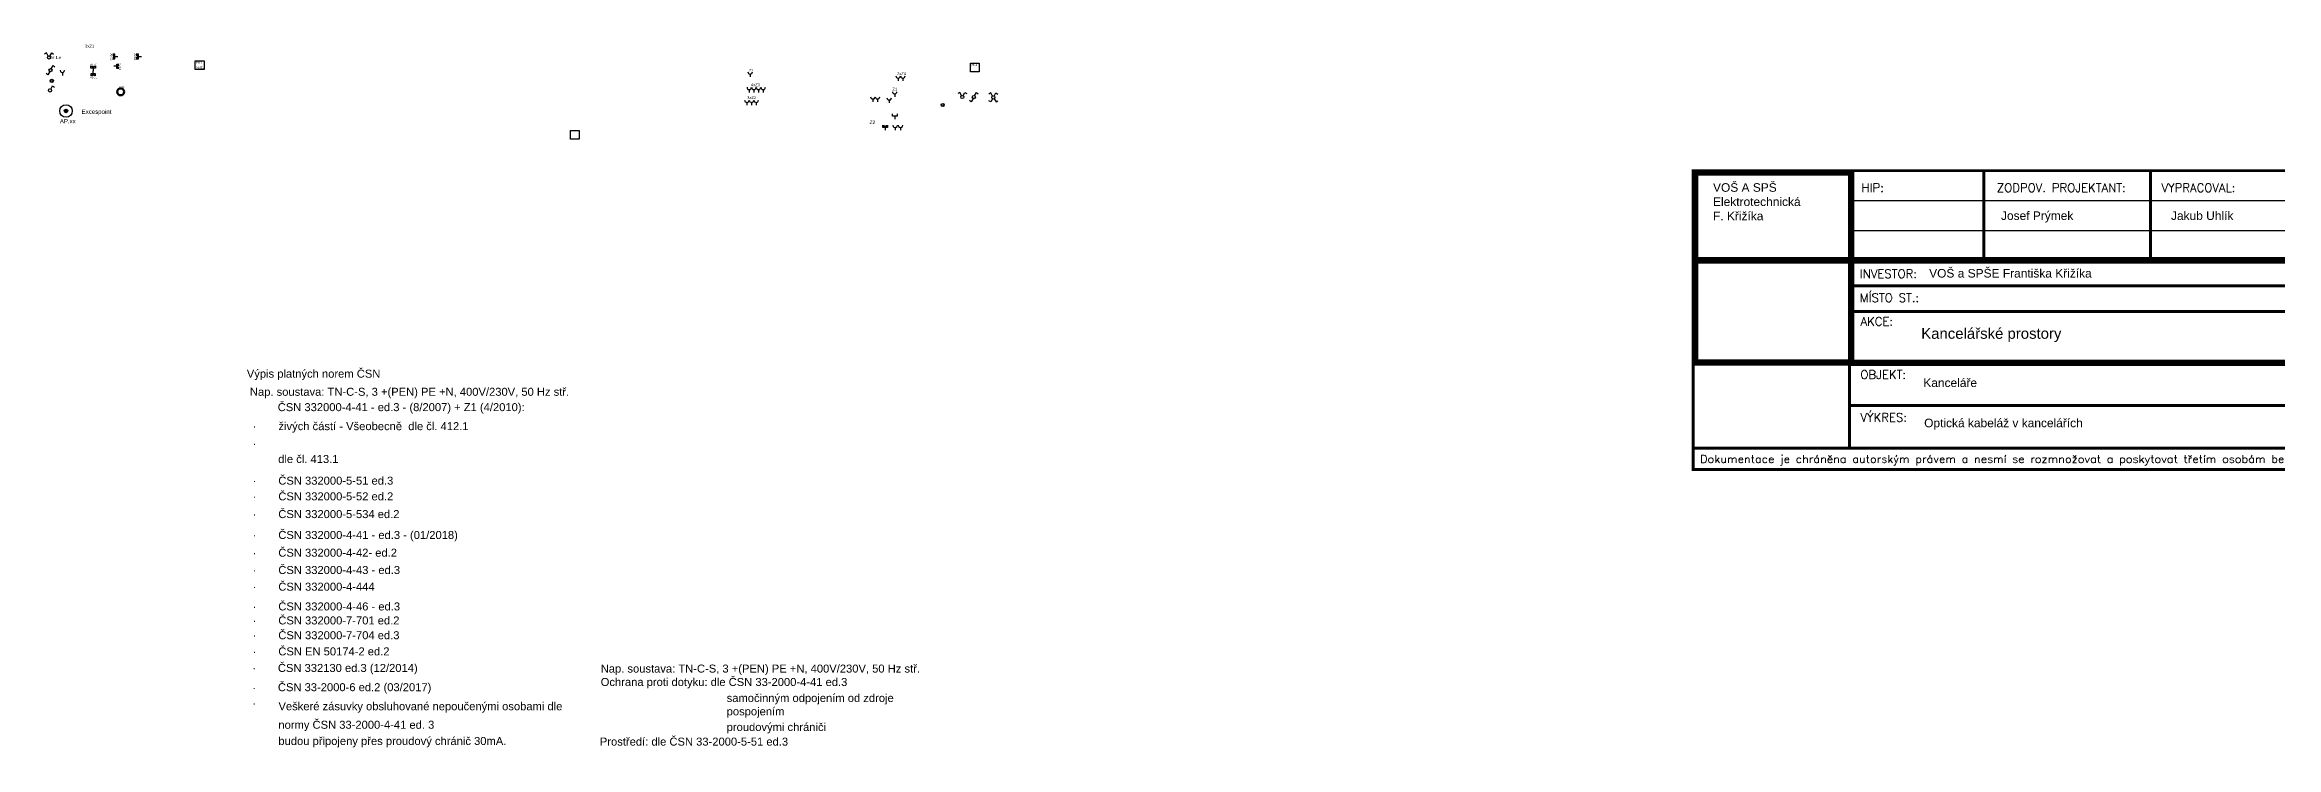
# Model space of a CAD drawing. Header units: millimetres. Extents: x -3035503 to 19821, y 792 to 235380.
# Drawn here: x -2971395 to -2894409, y 129838 to 154098 of the extents above; entities that cross this region are included whole.
import ezdxf
from ezdxf.enums import TextEntityAlignment as Align

# ---------------------------------------------------------------- set-up
doc = ezdxf.new("R2010")
doc.units = ezdxf.units.MM
for name, color, linetype in [('003_EL_Světelné rozvody - IP', 30, 'Continuous'), ('003_EL_Zásuvkové rozvody - IP', 3, 'Continuous'), ('Datové rozvody', 6, 'Continuous'), ('Excespoint', 4, 'Continuous')]:
    doc.layers.add(name, color=color, linetype=linetype)
doc.layers.add('ARCH_H-02-CO', color=6, linetype='Continuous', plot=False)
for name, color, linetype, lineweight in [('EL_Zásuvkové rozvody - IP', 7, 'Continuous', 30), ('obodova zed', 7, 'Continuous', 53), ('ROZPISKA', 7, 'Continuous', 25), ('SV1', 4, 'Continuous', 50)]:
    doc.layers.add(name, color=color, linetype=linetype, lineweight=lineweight)
doc.layers.get('ARCH_H-02-CO').off()
doc.styles.add('Arial', font='arial.ttf', dxfattribs={"height": 220})
doc.styles.add('ROMANS', font='romans.shx', dxfattribs={"width": 0.8})
doc.styles.get("Standard").update_dxf_attribs({"font": 'arial.ttf'})
doc.styles.add('STYLE3', font='arial.ttf')

# ---------------------------------------------------------------- blocks, each defined once
blk = doc.blocks.new('A$C1D1D1490')
at = {"layer": 'EL_Zásuvkové rozvody - IP'}
for p, q in [((-151, 102), (-151, 25)), ((-151, 25), (4, 25)), ((-112, 102), (-112, 64)), ((-112, 64), (-36, 64)), ((-74, 25), (-74, -72)), ((-36, 64), (-36, 102)), ((4, 25), (4, 102))]:
    blk.add_line(p, q, dxfattribs=at)
blk = doc.blocks.new('A$C0E246F9B')
at = {"layer": 'EL_Zásuvkové rozvody - IP'}
for p, q in [((-110, 81), (-133, 7)), ((-133, 7), (14, -40)), ((14, -40), (38, 34)), ((-60, -16), (-89, -109))]:
    blk.add_line(p, q, dxfattribs=at)
blk = doc.blocks.new('A$C6A257F1B')
at = {"layer": '003_EL_Zásuvkové rozvody - IP'}
blk.add_line((44, -68), (143, -68), dxfattribs=at)
blk.add_arc((-35, -68), 79.2, 270, 90, dxfattribs=at)
blk = doc.blocks.new('Z-1x')
at = {"layer": 'EL_Zásuvkové rozvody - IP', "linetype": 'Continuous', "xscale": 0.9800000000250293, "yscale": 0.9800000000250293, "zscale": 0.9800000000250293, "rotation": 270}
blk.add_blockref('A$C6A257F1B', (89631, -316), dxfattribs=at)
at = {"layer": '003_EL_Zásuvkové rozvody - IP'}
blk.add_attdef('Z', (89526, -270), '', height=100, dxfattribs=at)
blk = doc.blocks.new('Z-2x')
at = {"layer": 'EL_Zásuvkové rozvody - IP', "linetype": 'Continuous', "xscale": 0.9800000000250293, "yscale": 0.9800000000250293, "zscale": 0.9800000000250293, "rotation": 270}
for p in [(89633, -719), (89793, -719), (89954, -719)]:
    blk.add_blockref('A$C6A257F1B', p, dxfattribs=at)
at = {"layer": '003_EL_Zásuvkové rozvody - IP'}
blk.add_attdef('Z', (89576, -650), '', height=100, dxfattribs=at)
blk = doc.blocks.new('Zx')
at = {"layer": 'EL_Zásuvkové rozvody - IP', "linetype": 'Continuous', "xscale": 0.9800000000250293, "yscale": 0.9800000000250293, "zscale": 0.9800000000250293, "rotation": 270}
for p in [(90505, -324), (90665, -324)]:
    blk.add_blockref('A$C6A257F1B', p, dxfattribs=at)
at = {"layer": '003_EL_Zásuvkové rozvody - IP'}
blk.add_attdef('Z', (90400, -266), '', height=100, dxfattribs=at)
blk = doc.blocks.new('Z-4')
at = {"layer": 'EL_Zásuvkové rozvody - IP', "linetype": 'Continuous', "xscale": 0.9800000000250293, "yscale": 0.9800000000250293, "zscale": 0.9800000000250293, "rotation": 270}
for p in [(90384, -1358), (90544, -1358), (90705, -1358), (90865, -1358)]:
    blk.add_blockref('A$C6A257F1B', p, dxfattribs=at)
at = {"layer": '003_EL_Zásuvkové rozvody - IP'}
blk.add_attdef('Z', (90377, -1288), '', height=100, dxfattribs=at)
blk = doc.blocks.new('ooo')
at = {"layer": 'EL_Zásuvkové rozvody - IP', "linetype": 'Continuous', "xscale": 0.9800000000250293, "yscale": 0.9800000000250293, "zscale": 0.9800000000250293, "rotation": 270}
blk.add_blockref('A$C6A257F1B', (90385, -872), dxfattribs=at)
at = {"layer": '003_EL_Zásuvkové rozvody - IP'}
blk.add_attdef('Z', (90241, -801), '', height=100, dxfattribs=at)
blk = doc.blocks.new('Florbox')
at = {"layer": '003_EL_Zásuvkové rozvody - IP'}
blk.add_lwpolyline([(-2948097, 206379), (-2947797, 206379), (-2947797, 206079), (-2948097, 206079)], close=True, dxfattribs=at)
blk.add_attdef('PK', (-2948082, 206281), '', height=70, dxfattribs=at)
blk = doc.blocks.new('tabulka')
at = {"layer": 'ROZPISKA'}
for p, q in [((91787, -36872), (73189, -36872)), ((79989, -36872), (79989, -38972)), ((83889, -38986), (83889, -36886)), ((76889, -37572), (87588, -37572)), ((87588, -37572), (91787, -37572)), ((76889, -38272), (87588, -38272)), ((87588, -38272), (91787, -38272)), ((76889, -38972), (87588, -38972)), ((87588, -43351), (87588, -38952)), ((76889, -40171), (87588, -40171))]:
    blk.add_line(p, q, dxfattribs=at)
at = {"layer": 'ROZPISKA', "const_width": 70}
blk.add_lwpolyline([(73189, -36872), (73189, -43371), (91787, -43371), (91787, -36872)], close=True, dxfattribs=at)
at = {"layer": 'ROZPISKA'}
for points, const_width in [([(76929, -36912), (73235, -36912), (73229, -39011)], 150), ([(73235, -36861), (73235, -41360)], 150), ([(76889, -36872), (76889, -41371)], 150), ([(79989, -38972), (79989, -36872)], 70), ([(83889, -38986), (83889, -36886)], 70), ([(87588, -38972), (87588, -36872)], 70), ([(87588, -37572), (91787, -37572)], 70), ([(87588, -38272), (91787, -38272)], 70), ([(76889, -38972), (73189, -38972)], 150), ([(76889, -38972), (87588, -38972)], 150), ([(87548, -38931), (87548, -43331), (91740, -43331), (91747, -41331)], 150), ([(87588, -38951), (91787, -38951)], 70), ([(76889, -39571), (87588, -39571)], 70), ([(76889, -40171), (87588, -40171)], 70), ([(87588, -40171), (91787, -40171)], 70), ([(76889, -41366), (73189, -41366)], 150), ([(76869, -41371), (87588, -41371)], 150), ([(76849, -41371), (76849, -43371)], 70), ([(91787, -41371), (87588, -41371)], 150), ([(76849, -42371), (91787, -42371)], 70), ([(73189, -43371), (73189, -43871), (91787, -43871), (91787, -43371)], 70)]:
    blk.add_lwpolyline(points, dxfattribs=dict(at, const_width=const_width))
for tag, p, height in [('SPEC.', (88986, -37332), 200), ('HP', (77201, -38011), 200), ('ZODPOV.PROJEKTANT', (80393, -38026), 200), ('VYPRACOVAL', (84371, -38027), 200), ('STUPEN', (89157, -37991), 200), ('C.ZAKAZKY', (88967, -38712), 200), ('INVESTOR', (78712, -39375), 200), ('DATUM', (89315, -39663), 200), ('MIS-STAVBY', (78762, -39934), 200), ('AKCE', (78526, -40809), 250), ('FORMAT', (89290, -40825), 200), ('OBJEKT', (78575, -41938), 200), ('MERITKO', (89302, -41898), 200), ('VYKRES', (78595, -42880), 200), ('C.VYKRESU', (89290, -42897), 200)]:
    blk.add_attdef(tag, p, '', height=height)
at = {"layer": 'ROZPISKA', "style": 'ROMANS'}
for s, height, p in [('HIP:', 200, (77128, -37372)), ('ZODPOV. PROJEKTANT:', 199.98, (80296, -37372)), ('VYPRACOVAL:', 199.98, (84147, -37372)), ('SPEC.:', 200, (87788, -37338)), ('STUPEŇ:', 200, (87788, -38010)), ('Č.ZAK.:', 200, (87788, -38706)), ('DATUM:', 200, (87776, -39333)), ('INVESTOR:', 200, (77089, -39386)), ('MÍSTO ST.:', 200, (77089, -39948)), ('AKCE:', 200, (77105, -40503)), ('FORMÁT:', 200, (87776, -40547)), ('OBJEKT:', 200, (77102, -41746)), ('MĚŘÍTKO:', 200, (87776, -41815)), ('VÝKRES:', 200, (77102, -42750)), ('Č.VÝKR.:', 200, (87785, -42773))]:
    blk.add_text(s, height=height, dxfattribs=at).set_placement(p)
at = {"layer": 'ROZPISKA', "style": 'ROMANS', "width": 0.929037}
blk.add_text('Dokumentace je chráněna autorským právem a nesmí se rozmnožovat a poskytovat třetím osobám bez souhlasu autorů nebo investora', height=180, dxfattribs=at).set_placement((73352, -43713), (91453, -43713), align=Align.FIT)
at = {"layer": 'ROZPISKA', "insert": (73654, -37166), "char_height": 200, "attachment_point": 1}
blk.add_mtext_dynamic_manual_height_columns('VOŠ A SPŠ\\PElektrotechnická\\PF. Křižíka', width=2910, gutter_width=511, heights=[0], dxfattribs=at)
blk = doc.blocks.new('Svitidlo1')
at = {"layer": 'SV1'}
blk.add_circle((-8558, -5748), 120, dxfattribs=at)
blk.add_attdef('TYP', (-8622, -5601), '', height=50, dxfattribs=at)
blk = doc.blocks.new('DATA1')
at = {"layer": 'Datové rozvody'}
for p, q in [((-10627, 6219), (-10627, 6297)), ((-10471, 6219), (-10627, 6219)), ((-10587, 6259), (-10587, 6297)), ((-10511, 6259), (-10587, 6259)), ((-10549, 6219), (-10549, 6122)), ((-10511, 6297), (-10511, 6259)), ((-10471, 6297), (-10471, 6219))]:
    blk.add_line(p, q, dxfattribs=at)
at = {"layer": 'obodova zed', "color": 0}
blk.add_attdef('A1-B1', (-10652, 6313), '', height=60, dxfattribs=at)
blk = doc.blocks.new('excespoint')
at = {"layer": 'Excespoint'}
h = blk.add_hatch(color=256, dxfattribs=at)
h.dxf.hatch_style = 1
h.paths.add_polyline_path([(40116, 22146, 1), (40241, 22146, 1)])
for radius in [214, 62.6]:
    blk.add_circle((40179, 22146), radius, dxfattribs=at)
blk.add_attdef('EX.1', (39965, 21718), '', height=150, dxfattribs=at)
blk = doc.blocks.new('Kompletní podlahová krabice')
at = {"layer": 'Datové rozvody'}
for p, q in [((0, 300), (300, 300)), ((0, 0), (0, 300)), ((300, 0), (0, 0)), ((300, 300), (300, 0))]:
    blk.add_line(p, q, dxfattribs=at)
for tag, p, height in [('A1-B1', (18, 38), 70), ('PK1', (22, 197), 80)]:
    blk.add_attdef(tag, p, '', height=height, dxfattribs=at)
blk = doc.blocks.new('Datová zásuvka')
at = {"layer": 'obodova zed', "color": 0}
ref = blk.add_blockref('DATA1', (-6160, -10884), dxfattribs=dict(at, rotation=270))
ref.add_attrib('A1-B1', 'A1-B1', (153, -232), dxfattribs={"color": 1, "height": 60, "rotation": 270})

msp = doc.modelspace()

# ---------------------------------------------------------------- linework, layer by layer
at = {"layer": '003_EL_Světelné rozvody - IP'}
for p, q in [((-2971330, 153810), (-2971395, 153769)), ((-2971269, 153700), (-2971330, 153810)), ((-2971213, 153700), (-2971152, 153810)), ((-2971165, 153264), (-2971103, 153373)), ((-2971152, 153810), (-2971087, 153769)), ((-2971103, 153373), (-2971038, 153332)), ((-2971281, 153058), (-2971346, 153099)), ((-2971219, 153168), (-2971281, 153058)), ((-2971184, 152564), (-2971122, 152673)), ((-2971122, 152673), (-2971057, 152632)), ((-2939829, 152448), (-2939894, 152407)), ((-2939767, 152339), (-2939829, 152448)), ((-2939712, 152338), (-2939651, 152448)), ((-2939651, 152448), (-2939586, 152407)), ((-2939313, 152332), (-2939252, 152442)), ((-2939252, 152442), (-2939187, 152401)), ((-2938759, 152433), (-2938824, 152392)), ((-2938698, 152323), (-2938759, 152433)), ((-2939429, 152127), (-2939494, 152168)), ((-2939368, 152236), (-2939429, 152127)), ((-2938759, 152117), (-2938824, 152158)), ((-2938698, 152227), (-2938759, 152117)), ((-2938643, 152323), (-2938581, 152432)), ((-2938637, 152231), (-2938576, 152121)), ((-2938581, 152432), (-2938516, 152391)), ((-2938576, 152121), (-2938511, 152162))]:
    msp.add_line(p, q, dxfattribs=at)
for centre in [(-2971149, 152844), (-2940415, 152014)]:
    msp.add_circle(centre, 40.1, dxfattribs=at)
for centre in [(-2971241, 153653), (-2971192, 153216), (-2971211, 152516), (-2971149, 152844), (-2940415, 152014), (-2939740, 152290), (-2939341, 152285), (-2938671, 152275)]:
    msp.add_ellipse(centre, major_axis=(-55.2, 0), ratio=1, start_param=3.141593, end_param=9.424778, dxfattribs=at)

# ---------------------------------------------------------------- block references
ref = msp.add_blockref('tabulka', (-3022423, 204103), dxfattribs=dict(xscale=1.4742, yscale=1.4742, zscale=1.4742))
ref.add_attrib('INVESTOR', 'VOŠ a SPŠE Františka Křižíka', (-2906386, 146057), dxfattribs={"color": 1, "height": 294.84})
ref.add_attrib('AKCE', 'Kancelářské prostory', (-2906660, 143943), dxfattribs={"height": 368.55})
ref.add_attrib('OBJEKT', 'Kanceláře', (-2906588, 142278), dxfattribs={"height": 294.8})
ref.add_attrib('VYKRES', 'Optická kabeláž v kancelářích', (-2906559, 140890), dxfattribs={"height": 294.84})
ref.add_attrib('C.VYKRESU', '01', (-2890792, 140865), dxfattribs={"height": 294.8})
ref.add_attrib('MERITKO', '1:50', (-2890774, 142337), dxfattribs={"height": 294.8})
ref.add_attrib('FORMAT', 'A0', (-2890792, 143920), dxfattribs={"height": 294.8})
ref.add_attrib('DATUM', '15.05.2025', (-2890755, 145632), dxfattribs={"height": 294.8})
ref.add_attrib('C.ZAKAZKY', '01', (-2891268, 147035), dxfattribs={"height": 294.8})
ref.add_attrib('STUPEN', 'DPS', (-2890989, 148097), dxfattribs={"height": 294.8})
ref.add_attrib('VYPRACOVAL', 'Jakub Uhlík', (-2898044, 148044), dxfattribs={"height": 294.84})
ref.add_attrib('ZODPOV.PROJEKTANT', 'Josef Prýmek', (-2903908, 148045), dxfattribs={"height": 294.84})
at = {"layer": '003_EL_Zásuvkové rozvody - IP'}
ref = msp.add_blockref('Kompletní podlahová krabice', (-2966197, 153239), dxfattribs=at)
ref.add_attrib('A1-B1', 'A1-B1', (-2966179, 153277), dxfattribs={"layer": 'Datové rozvody', "color": 6, "height": 70})
ref.add_attrib('PK1', 'PK1', (-2966175, 153436), dxfattribs={"layer": 'Datové rozvody', "color": 5, "height": 80})
ref = msp.add_blockref('Z-1x', (-3036624, 153440), dxfattribs=at)
ref.add_attrib('Z', 'Z1', (-2947098, 153170), dxfattribs={"height": 84.3})
for name, p, values in [('Florbox', (8641, -52922), {'PK': 'PK-1'}), ('ooo', (-3032390, 153309), {'Z': 'Z1'}), ('Zx', (-3032390, 153309), {'Z': '2xZ4'}), ('Z-2x', (-3036736, 152866), {'Z': '3xZ2'})]:
    msp.add_blockref(name, p, dxfattribs=at).add_auto_attribs(values)
at = {"layer": 'ARCH_H-02-CO', "xscale": -1}
msp.add_blockref('A$C1D1D1490', (-2942475, 151211), dxfattribs=at)
at = {"layer": 'Datové rozvody'}
for name, p in [('Datová zásuvka', (-2968969, 153683)), ('Kompletní podlahová krabice', (-2953260, 150837))]:
    msp.add_blockref(name, p, dxfattribs=at)
msp.add_blockref('Z-4', (-3037406, 153948), dxfattribs=at).add_auto_attribs({'Z': '4xZ3'})
at = {"layer": 'EL_Zásuvkové rozvody - IP', "linetype": 'Continuous', "xscale": 0.9800000000250293, "yscale": 0.9800000000250293, "zscale": 0.9800000000250293, "rotation": 270}
for p in [(-2970717, 153177), (-2942757, 152264), (-2942597, 152264), (-2942194, 152230), (-2941990, 151279), (-2941806, 151279)]:
    msp.add_blockref('A$C6A257F1B', p, dxfattribs=at)
at = {"layer": 'EL_Zásuvkové rozvody - IP', "xscale": -1, "rotation": 342.3436029769912}
msp.add_blockref('A$C0E246F9B', (-2942120, 151659), dxfattribs=at)
at = {"layer": 'Excespoint'}
msp.add_blockref('excespoint', (-3010836, 129660), dxfattribs=at).add_auto_attribs({'EX.1': 'AP.xx'})
at = {"layer": 'obodova zed', "color": 0}
ref = msp.add_blockref('DATA1', (-2959170, 147068), dxfattribs=at)
ref.add_attrib('A1-B1', 'A1-B1', (-2969822, 153381), dxfattribs={"color": 3, "height": 60})
ref = msp.add_blockref('DATA1', (-2962750, 143135), dxfattribs=dict(at, xscale=-1, rotation=90))
ref.add_attrib('A1-B1', 'A2-B2', (-2969124, 153787), dxfattribs={"color": 1, "height": 60, "rotation": 270})
ref = msp.add_blockref('DATA1', (-2961936, 143140), dxfattribs=dict(at, xscale=-1, rotation=90))
ref.add_attrib('A1-B1', 'A2-B2', (-2968309, 153792), dxfattribs={"color": 1, "height": 60, "rotation": 270})
ref = msp.add_blockref('DATA1', (-2959170, 159312), dxfattribs=dict(at, xscale=-1, rotation=180))
ref.add_attrib('A1-B1', 'A1-B1', (-2969822, 152939), dxfattribs={"color": 1, "height": 60})
at = {"layer": 'SV1'}
msp.add_blockref('Svitidlo1', (-2960214, 158215), dxfattribs=at).add_auto_attribs({'TYP': 'SV1.1'})

# ---------------------------------------------------------------- texts
at = {"ltscale": 2, "style": 'STYLE3'}
for s, p in [('Výpis platných norem ČSN', (-2964421, 142601, 0)), (' Nap. soustava: TN-C-S, 3 +(PEN) PE +N, 400V/230V, 50 Hz stř.', (-2964421, 141976, 0)), ('ČSN 332000-4-41 - ed.3 - (8/2007) + Z1 (4/2010):', (-2963355, 141445)), ('·', (-2964216, 140789, 0)), ('živých částí - Všeobecně  dle čl. 412.1', (-2963330, 140789, 0)), ('·', (-2964216, 140189, 0)), ('dle čl. 413.1', (-2963338, 139655, 0)), ('·', (-2964216, 138908, 0)), ('ČSN 332000-5-51 ed.3 ', (-2963334, 138908, 0)), ('ČSN 332000-5-52 ed.2', (-2963334, 138366, 0)), ('·', (-2964216, 138366, 0)), ('·', (-2964216, 137754, 0)), ('ČSN 332000-5-534 ed.2', (-2963334, 137754, 0)), ('·', (-2964216, 137033, 0)), ('ČSN 332000-4-41 - ed.3 - (01/2018)', (-2963334, 137033, 0)), ('·', (-2964216, 136421, 0)), ('ČSN 332000-4-42- ed.2', (-2963334, 136421, 0)), ('·', (-2964216, 135824, 0)), ('ČSN 332000-4-43 - ed.3 ', (-2963334, 135824, 0)), ('ČSN 332000-4-444 ', (-2963334, 135248, 0)), ('·', (-2964216, 135248, 0)), ('ČSN 332000-4-46 - ed.3 ', (-2963334, 134566, 0)), ('·', (-2964216, 134566, 0)), ('·', (-2964216, 134083, 0)), ('ČSN 332000-7-701 ed.2', (-2963334, 134083, 0)), ('·', (-2964216, 133572, 0)), ('ČSN 332000-7-704 ed.3', (-2963334, 133572, 0)), ('ČSN EN 50174-2 ed.2', (-2963334, 133014, 0)), ('·', (-2964232, 132443, 0)), ('·', (-2964216, 133014, 0)), ('ČSN 332130 ed.3 (12/2014)', (-2963349, 132443, 0)), ('Nap. soustava: TN-C-S, 3 +(PEN) PE +N, 400V/230V, 50 Hz stř.', (-2952213, 132421, 0)), ('·', (-2964232, 131761, 0)), ('ČSN 33-2000-6 ed.2 (03/2017)', (-2963349, 131778, 0)), ('Ochrana proti dotyku: dle ČSN 33-2000-4-41 ed.3', (-2952213, 131958, 0)), ('samočinným odpojením od zdroje', (-2947868, 131406, 0)), ('·', (-2964232, 131230, 0)), ('Veškeré zásuvky obsluhované nepoučenými osobami dle', (-2963329, 131121, 0)), ('pospojením', (-2947868, 130944, 0)), ('budou připojeny přes proudový chránič 30mA.', (-2963332, 129922, 0)), ('normy ČSN 33-2000-4-41 ed. 3', (-2963332, 130482, 0)), ('Prostředí: dle ČSN 33-2000-5-51 ed.3', (-2952242, 129900, 0)), ('proudovými chrániči', (-2947868, 130403, 0))]:
    msp.add_text(s, height=276, dxfattribs=at).set_placement(p)
at = {"insert": (-2970118, 151857), "char_height": 150, "attachment_point": 1}
msp.add_mtext_dynamic_manual_height_columns('Excespoint', width=6458.12, gutter_width=12.5, heights=[0], dxfattribs=at)
at = {"layer": '003_EL_Světelné rozvody - IP', "insert": (-2971157, 153701), "char_height": 102.2, "attachment_point": 1}
msp.add_mtext_dynamic_manual_height_columns('V 1.e', width=541.61, gutter_width=511, heights=[0], dxfattribs=at)
at = {"layer": '003_EL_Zásuvkové rozvody - IP', "style": 'Arial'}
msp.add_text('Z2', height=120, dxfattribs=at).set_placement((-2942940, 151355))
at = {"layer": '003_EL_Zásuvkové rozvody - IP', "insert": (-2970003, 154096), "char_height": 102.2, "attachment_point": 1}
msp.add_mtext_dynamic_manual_height_columns('3xZ1', width=178.36, gutter_width=511, heights=[0], dxfattribs=at)

doc.saveas('drawing.dxf')
